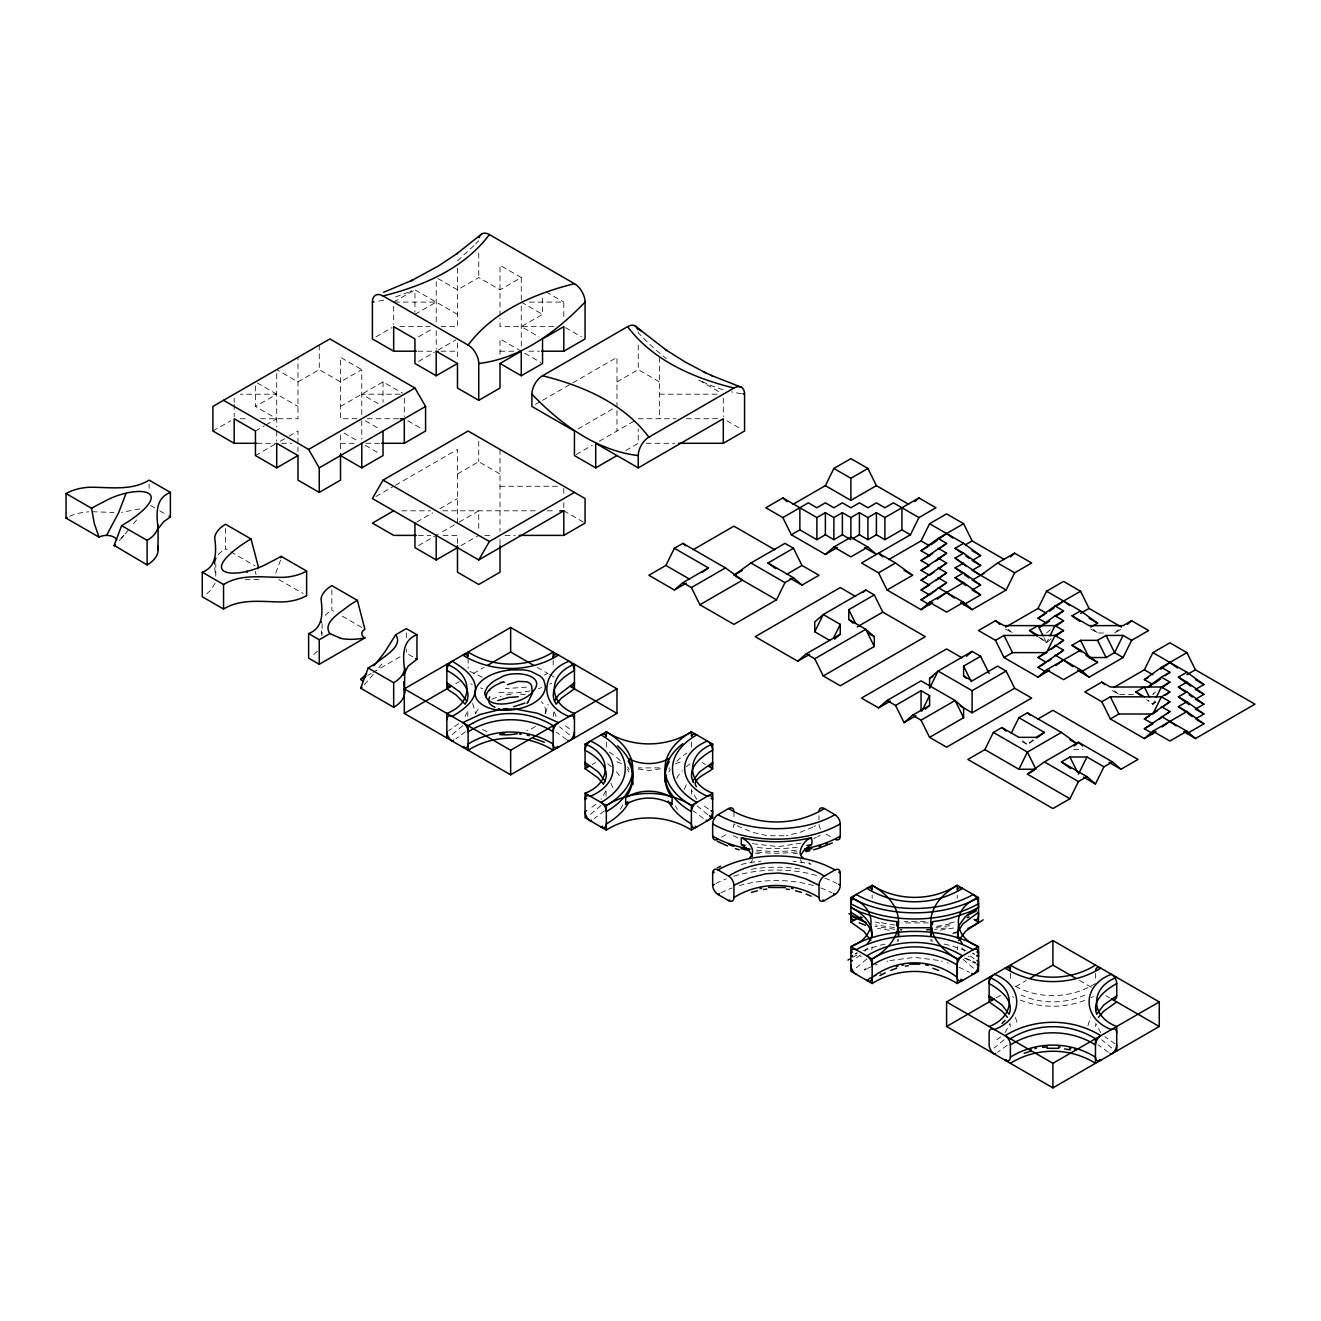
<?xml version="1.0" encoding="UTF-8"?>
<svg xmlns="http://www.w3.org/2000/svg" width="1321" height="1321" viewBox="0 0 1321 1321"><rect width="100%" height="100%" fill="white"/><g stroke="black" fill="none" stroke-linecap="round" stroke-linejoin="round"><path stroke-width="0.75" stroke-dasharray="5 3.75" d="M957.23 898.396L957.23 895.11M545.656 713.406L548.132 704.308M545.523 711.953L545.259 708.419A32.447 18.742 0 0 0 544.037 705.216L542.535 702.987A26.536 15.324 0 0 0 541.214 701.583M1087.959 1025.558L1090.667 1016.955M467.783 716.477L467.783 710.335L465.124 716.477M606.009 796.282L606.174 789.264M691.577 789.264L691.742 796.282M871.827 949.749L872.157 946.678M1095.456 1026.483L1095.786 1023.412L1100.773 1032.626M280.597 560.087L275.148 574.685M684.328 789.364L686.937 783.138M605.794 791.015L601.022 799.354M752.475 859.591L751.055 862.943M215.092 583.056L211.178 589.876L205.911 594.467M1038.818 637.234L1046.546 642.815L1049.089 637.647M1154.571 700.757L1152.87 704.192L1146.694 699.734M1005.083 1032.626L1010.053 1023.412L1010.383 1026.483M136.542 520.012L131.869 525.808M867.517 947.983L864.644 951.203M381.885 663.902L376.155 670.853M128.286 530.101L118.973 540.95M122.87 536.442L123.86 535.269L120.838 538.819M373.282 674.288L364.348 684.658M478.747 240.703L475.577 243.956M462.796 725.675L451.832 734.889M601.022 805.496L590.058 814.694M866.84 958.963L855.876 968.161M1004.076 1039.792L994.102 1047.982M473.975 245.574L457.347 260.964M317.502 651.27L312.235 655.86M604.407 810.863L594.384 818.426M465.438 731.718L455.927 738.753M1046.546 632.99L1053.63 626.848M1040.865 637.894L1046.546 642.815L1053.63 636.672M1114.594 632.99L1118.854 629.308M1033.072 739.81L1027.408 744.714L1018.904 739.81M1155.71 691.923L1152.87 694.367L1155.974 692.138M1155.71 701.748L1152.87 704.192L1148.626 700.51M1007.229 1045.241L997.603 1052.226M458.585 723.644L448.513 730.794M1000.872 1036.721L994.102 1041.84M595.92 804.258L589.265 809.063M860.417 955L855.1 958.831M1033.583 740.255L1027.408 744.714L1021.727 739.81M1155.974 701.963L1152.87 704.192L1151.169 700.757M857.098 952.623L855.1 953.944M393.675 302.096L413.176 290.851M212.912 431.009L230.647 420.788M255.448 385.996L255.448 406.455L276.716 394.186L240.257 394.186M361.772 414.645L361.772 369.632L340.521 381.901L319.253 369.632L297.985 381.901L276.716 369.632M375.957 336.888L391.908 327.674M414.943 314.381L436.211 302.096L395.706 302.096M521.267 300.049L521.267 277.542L500.015 289.827L478.747 277.542L457.479 289.827L436.211 277.542M255.448 431.009L264.316 425.907M266.082 424.883L276.716 418.74L255.448 406.455M418.493 336.888L432.661 328.698M255.448 455.563L274.95 444.318M280.267 441.247L287.351 437.152M289.117 436.128L297.985 431.009L297.985 451.485M340.521 406.455L383.04 381.901L402.542 393.163M418.493 361.442L434.444 352.228M437.978 350.181L455.712 339.959M542.535 298.001L542.535 314.381L521.267 326.65L539.001 336.888M375.957 496.498L393.675 486.26M395.458 485.236L457.479 449.437L457.479 523.099L439.761 533.337M535.451 404.408L540.768 401.336M542.535 400.329L570.887 383.949M572.67 382.925L616.973 357.347L616.973 406.455M457.479 473.991L478.747 461.706L500.015 473.991M616.973 381.901L638.241 369.632L659.509 381.901M416.709 522.076L432.661 512.862M439.761 508.767L457.479 498.545M577.987 428.962L613.423 408.503M418.493 545.606L437.978 534.361M459.246 522.076L478.747 510.814L478.747 531.29M576.204 454.556L592.155 445.342M599.255 441.247L634.691 420.788M461.012 545.606L478.747 535.385M625.824 450.461L638.241 443.295L638.241 428.962M367.684 675.46L371.201 673.446M372.951 672.422L401.039 656.207M455.712 683.733L459.246 681.686M473.43 673.495L484.064 667.369M592.155 764.562L595.705 762.514M721.53 837.2L726.847 834.129M1116.295 631.999L1121.397 629.06M996.216 997.834L1001.533 994.779M1015.7 986.589L1026.334 980.446M1095.456 983.518C1071.645 998.313 1040.436 999.914 1015.7 986.391M815.701 825.741L814 826.616M820.126 835.417L817.649 836.672M812.844 827.194L799.766 832.494L786.292 835.533M551.815 683.205L549.718 684.212M1093.408 996.628L1091.295 997.636M816.378 837.299L813.802 838.488M544.318 674.965L547.852 673.314M410.104 291.578L411.723 290.851M860.318 956.586L861.375 956.123M408.503 292.271L392.106 298.15M675.46 763.852L680.761 761.755M1084.822 995.027C1064.776 1004.125 1041.064 1004.125 1021.017 995.027M863.488 950.443L879.703 945.324A90.208 52.08 0 0 1 886.275 943.904M1084.64 1000.393C1064.181 1008.303 1040.832 1008.187 1020.439 1000.096M541.593 687.597L538.473 688.67M139.828 508.915L121.499 512.366M801.12 843.128L778.234 846.645L754.968 843.97M886.969 961.308L887.927 961.044M954.257 921.959L949.683 923.098M889.859 960.549L914.693 957.345L939.528 960.549M660.483 768.855L648.875 770.49L637.25 768.855M741.312 864.446L741.94 864.297A90.224 52.097 0 0 1 761.045 861.11M530.15 690.982L514.645 693.096L498.744 692.369M383.717 300.23L377.195 301.452M953.63 927.986L939.875 930.215M526.584 687.118L505.332 688.654M949.749 925.691L934.905 927.524M946.232 927.969L934.674 929.323M506.141 694.896L511.442 694.235M793.475 853.647L797.636 853.102M659.509 767.881L638.241 767.881M925.327 921.364L904.059 921.364M784.047 835.797L768.128 835.714M928.283 922.851L901.946 922.933M258.933 579.638L245.012 579.655M529.374 302.096L563.803 302.096L563.803 318.477M399.751 326.65L430.134 326.65M441.016 326.65L457.479 326.65L457.479 265.273M553.681 326.65L500.015 326.65L500.015 318.477M417.981 351.204L438.952 351.204M441.016 351.204L457.479 351.204M500.015 351.204L514.414 351.204M528.813 351.204L539.496 351.204M400.263 394.186L361.772 394.186L379.507 404.408M659.509 394.186L719.185 394.186M240.257 418.74L248.596 418.74M260.518 418.74L297.985 418.74L297.985 357.347M356.984 418.74L340.521 418.74L340.521 357.347L361.772 369.632M367.271 418.74L400.263 418.74M638.241 418.74L675.972 418.74M686.26 418.74L719.251 418.74M256.819 443.295L276.716 443.295M281.522 443.295L291.809 443.295M340.521 443.295L356.984 443.295M365.834 443.295L380.002 443.295M646.332 443.295L674.701 443.295M500.015 486.26L557.627 486.26M401.865 510.814L430.481 510.814M442.75 510.814L535.451 510.814M547.34 510.814L555.712 510.814M418.377 535.385L430.729 535.385M443.063 535.385L457.479 535.385L457.479 545.606M484.824 535.385L492.915 535.385M505.068 535.385L515.207 535.385M1090.783 629.06L1097.586 632.99L1105.149 632.99M1112.051 690.454L1118.854 694.367L1133.963 694.367M1073.709 749.618L1083.17 749.618M92.222 511.722L113.87 512.465M520.276 694.119L523.066 694.367A28.649 16.546 0 0 1 525.741 694.747M894.482 927.524L875.592 924.931M894.713 929.323L874.849 926.285M500.015 681.95L505.332 682.511M889.512 930.215L877.54 928.415M755.298 853.102L759.459 853.647M766.642 835.533L753.168 832.494L740.09 827.194M879.703 923.098L875.129 921.959M490.388 690.817L488.902 690.454M754.159 843.772L752.574 843.343M941.46 961.044L942.418 961.308M947.174 962.745L948.115 963.059M482.809 688.67L480.448 687.878M482.281 677.211L469.88 671.398M616.973 761.755L622.29 763.852M965.899 950.443L949.683 945.324A90.208 52.08 0 0 0 943.095 943.904M958.98 967.203L969.482 972.256M968.012 956.123L969.069 956.586M964.396 957.989L974.601 962.943M472.274 684.542L470.854 683.882M737.828 837.894L732.808 835.417M1013.851 997.305L1012.447 996.628M739.512 826.913L737.234 825.741M735.021 824.519L733.931 823.908A7.513 4.343 -60 0 1 732.379 829.142M521.267 277.542L500.015 265.273L500.015 316.429M546.085 291.875L563.803 302.096M699.189 380.266L721.58 393.196M521.267 302.096L542.535 314.381M565.586 327.674L581.521 336.888M726.847 420.788L741.015 428.962M1005.71 629.06L1010.813 631.999M457.479 314.381L414.943 289.827L414.943 312.334M521.267 351.204L500.015 338.936L500.015 357.347M524.817 353.252L540.768 362.466M407.859 420.788L422.026 428.962M563.803 510.814L583.304 522.076M365.323 420.788L379.507 428.962M257.215 382.925L297.985 406.455M344.054 433.057L358.239 441.247M365.323 445.342L379.507 453.532M537.218 667.369L547.852 673.495M549.635 674.519L554.952 677.59M702.029 762.514L705.579 764.562M826.087 834.129L831.404 837.2M1079.505 980.446L1091.906 987.613M1106.09 995.786L1109.64 997.834M150.445 505.448L155.762 508.519M159.758 510.814L166.396 514.662M225.544 528.35L225.544 548.809L229.028 550.807M230.762 551.815L255.085 565.867M278.814 579.556L303.153 593.608M331.868 589.727L331.868 610.203L335.352 612.201M342.304 616.213L364.893 629.258M412.945 656.999L406.307 653.168L406.307 649.073M1115.056 1043.887L1104.983 1036.721M566.593 739.529L556.339 732.164M1108.253 1052.226L1098.131 1044.812M808.964 862.778L810.995 864.297A90.224 52.097 0 0 0 792.98 861.209M703.366 818.426L693.327 810.863M974.287 953.944L972.784 952.953M708.469 809.063L701.814 804.258M974.287 958.831L969.432 955.364M1111.737 1047.982L1101.764 1039.792M973.511 968.161L962.547 958.963M707.676 814.694L696.712 805.496M569.45 728.746L562.696 723.644M569.45 734.889L559.493 726.699M1093.326 629.308L1097.586 632.99M1114.594 690.685L1118.854 694.367M1008.27 629.308L1012.513 632.99M964.743 951.203L961.886 947.983M696.712 799.354L691.956 791.015M610.847 783.204L612.927 787.63M472.637 703.433L475.626 713.406M556.158 716.477L553.499 710.335L553.499 716.477M1015.42 1017.401L1017.88 1025.558M801.88 862.943L800.46 859.591M1043.986 637.647L1046.546 642.815M214.712 567.931L215.785 576.418L215.802 564.282M321.928 635.632L320.854 627.293M957.23 946.678L957.56 949.749M1095.456 973.28L1095.456 981.47M1010.383 973.28L1010.383 981.47M872.157 895.11L872.157 898.396M819.003 815.718L819.003 819.813M733.931 811.622L733.931 819.813M723.297 398.281L723.297 416.693M691.395 742.055L691.395 748.198M659.509 357.347L659.509 418.74M638.241 345.078L638.241 369.632M616.973 410.55L616.973 431.009M606.339 742.055L606.339 748.198M563.803 488.308L563.803 494.45M563.803 502.64L563.803 508.783M553.169 660.203L553.169 666.345M521.267 306.191L521.267 349.157M500.015 449.437L500.015 531.29M500.015 539.463L500.015 545.606M478.747 252.988L478.747 277.542M478.747 441.247L478.747 461.706M468.113 658.155L468.113 668.393M457.479 343.031L457.479 359.395M436.211 281.637L436.211 324.603M436.211 330.745L436.211 349.157M406.307 632.709L406.307 638.836M404.309 398.281L404.309 416.693M393.675 306.191L393.675 324.603M383.04 381.901L383.04 402.36M361.772 420.788L361.772 439.199M340.521 435.104L340.521 451.485M322.126 623.628L322.126 633.849M319.253 345.078L319.253 369.632M276.716 373.711L276.716 426.931M276.716 431.009L276.716 441.247M234.18 398.281L234.18 402.36M234.18 404.408L234.18 416.693M149.124 484.213L149.124 488.308M256.191 574.47A10.634 6.143 0 0 1 255.547 571.382M218.213 554.77A37.582 21.697 0 0 1 225.561 548.809M325.263 615.338A37.582 21.697 0 0 1 331.885 610.203M69.617 516.296A37.582 21.697 0 0 1 88.87 511.838M475.775 713.489A42.305 24.422 0 0 1 480.233 706.785M491.858 699.189A42.305 24.422 0 0 1 501.187 696.167M545.342 711.953A41.512 23.96 0 0 1 545.094 713.703M535.517 726.401A41.512 23.96 0 0 1 526.996 730.81M486.97 731.685A29.689 17.14 0 0 1 480.96 728.317M668.855 769.119A90.224 52.097 0 0 1 669.532 767.914M627.492 766.692A90.224 52.097 0 0 1 629.192 769.747M622.736 804.852A82.662 47.721 0 0 1 620.358 809.36M607.71 763.819A82.662 47.721 0 0 1 611.26 766.659M616.362 771.695A82.662 47.721 0 0 1 621.019 778.185M609.361 752.095A90.175 52.064 0 0 1 620.986 761.358M627.442 769.466A90.175 52.064 0 0 1 628.829 771.893M668.905 771.893A90.175 52.064 0 0 1 670.308 769.466M676.765 761.358A90.175 52.064 0 0 1 686.92 753.036M677.376 809.36A82.662 47.721 0 0 1 675.526 805.992M676.715 778.185A82.662 47.721 0 0 1 682.313 770.655M686.474 766.659A82.662 47.721 0 0 1 690.041 763.819M797.306 847.207A90.224 52.097 0 0 1 754.539 847.058M751.335 869.268A90.224 52.097 0 0 1 802.656 869.449M720.919 892.897A82.662 47.721 0 0 1 732.164 887.96M739.199 885.648A82.662 47.721 0 0 1 813.736 885.648M820.77 887.96A82.662 47.721 0 0 1 831.999 892.897M715.883 883.551A90.175 52.064 0 0 1 726.286 878.845M733.849 876.219A90.175 52.064 0 0 1 817.121 875.641M824.799 878.151A90.175 52.064 0 0 1 837.052 883.551M796.299 850.163A90.175 52.064 0 0 1 754.456 849.865M796.629 851.781A82.662 47.721 0 0 1 754.324 851.484M820.556 829.142A7.513 4.343 60 0 1 819.02 824.469M894.978 925.03A90.158 48.365 0.5 0 1 880.215 922.438M855.463 954.043A90.208 52.08 0 0 1 857.263 953.168M972.718 953.448A90.208 52.08 0 0 1 974.485 954.34M852.557 957.395A89.646 48.2 -3.7 0 1 857.494 954.835M898.544 939.462A90.076 52.08 -3.6 0 1 898.313 941.394M897.62 939.594A90.224 52.097 0 0 1 897.058 941.477M950.212 923.775A90.158 49.868 -0.1 0 1 935.037 926.533M966.146 958.402A89.646 43.494 6.9 0 1 971.43 960.813M931.074 941.394A90.076 51.8 3.5 0 1 930.859 939.462M932.329 941.477A90.224 52.097 0 0 1 931.784 939.594M867.369 968.442A88.111 30.598 -14.8 0 1 877.243 964.28M871.893 977.292A80.482 27.014 -15.4 0 1 881.057 973.428M957.758 931.635A88.111 65.125 20.8 0 1 953.432 932.609M957.395 932.477A80.482 59.907 22 0 1 949.502 934.376M638.192 331.72A15.043 8.686 -60 0 1 638.241 332.793A203.797 117.668 60 0 0 666.378 358.618M741.362 393.625A203.797 117.668 60 0 1 731.603 391.908M723.165 389.712A203.797 117.668 60 0 1 698.809 379.969"/><path stroke-width="1.5" d="M833.881 517.568L825.377 512.664L816.873 517.568L782.841 497.934L765.833 507.759L782.841 517.568L791.345 534.757L799.865 529.853L816.873 539.678L825.377 534.757L833.881 539.678L833.881 517.568L842.385 512.664L850.889 517.568L859.41 512.664L867.914 517.568L876.417 512.664L884.921 517.568L918.954 497.934L935.962 507.759L918.954 517.568L910.433 534.757L861.523 563.01L878.548 572.819L887.052 590.008L921.067 609.658L932.676 602.508M853.019 623.165L848.776 619.483L848.776 609.658L874.287 594.929L882.791 612.118L925.327 636.672L840.272 685.781L823.247 675.956L814.743 658.766L806.239 653.862L797.735 661.227L755.199 636.672L840.272 587.564L855.579 596.398M852.59 538.687L859.41 534.757L867.914 539.678L876.417 534.757L884.921 539.678L901.929 529.853L901.929 507.759M960.747 979.422L962.547 980.446A7.513 4.343 -60 0 1 957.23 977.375L957.23 965.106A7.513 4.343 -60 0 1 962.547 955.892C933.782 937.976 895.621 938.026 866.84 955.892A7.513 4.343 60 0 1 872.157 965.106C897.702 948.973 931.685 948.907 957.23 965.106M971.728 973.478L973.181 974.304A7.513 4.343 -60 0 0 978.498 965.106L978.498 961.424L976.896 960.466M976.797 955.562A90.208 52.08 0 0 1 978.465 956.503L978.498 952.821A7.513 4.343 -60 0 0 973.181 949.749A82.662 47.721 0 0 0 856.223 949.766A7.513 4.343 60 0 0 850.889 952.821M962.2 943.838L957.56 935.02L958.369 926.269L965.139 916.972L978.498 907.395L978.498 903.713A7.513 4.343 60 0 0 973.181 894.499A82.662 47.721 0 0 1 856.223 894.499A7.513 4.343 -60 0 0 850.889 903.713M872.141 937.15C872.223 924.948 860.037 917.913 850.889 912.299M116.809 539.827A10.634 6.143 0 0 0 99.075 537.168L66.05 518.113L66.05 493.559A37.582 21.697 0 0 1 88.87 487.284C109.032 486.937 130.862 491.329 149.124 480.134L170.392 492.403C155.168 498.166 156.423 514.265 157.975 527.195A37.582 21.697 0 0 1 147.11 540.355L147.126 564.926L114.184 545.408M158.173 525.246L157.975 551.749A37.582 21.697 0 0 1 147.11 564.909M214.497 563.918L214.696 561.986M395.673 634.757L406.307 628.614L416.941 634.757C401.716 640.52 402.971 656.62 404.54 669.532A37.582 21.697 0 0 1 393.675 682.709L393.675 707.263L360.666 688.208L368.179 667.98A167.272 96.582 0 0 0 376.568 662.779C383.866 656.52 403.797 646.035 395.673 634.757L384.923 651.847A135.617 78.302 -60 0 1 373.826 665.718M404.738 667.6L404.54 694.086A37.582 21.697 0 0 1 393.675 707.263M306.621 595.622L306.621 571.052L281.125 556.339L280.944 557.858M475.23 691.494C477.442 677.26 462.73 667.567 452.162 661.227A7.513 4.343 -60 0 0 446.845 670.441C458.404 676.385 474.652 690.008 465.124 704.192L456.141 694.995L446.845 688.852L446.845 664.298C473.694 674.271 473.694 703.433 446.845 713.406L446.845 737.96M475.477 691.147C473.331 703.185 461.855 710.582 452.162 716.477A7.513 4.343 60 0 0 446.845 719.549M114.217 545.226L121.631 525.642A167.272 96.582 0 0 0 130.019 520.424C178.599 486.722 132.348 484.939 102.873 502.31A165.637 95.64 0 0 0 91.562 508.288L66.05 493.559M403.632 675.246L408.057 666.197L416.941 659.311L416.941 634.757M126.023 493.46L118.609 512.796L106.588 535.385M692.534 781.405L699.304 772.091L712.663 762.514A7.513 4.343 60 0 1 708.816 766.197M665.883 565.454L674.387 548.265L682.891 543.36L725.427 567.914L742.435 580.183L699.915 604.754L691.395 587.564L682.891 582.644L674.387 590.008L648.875 575.279L665.883 565.454L689.694 579.209M793.046 504.308L825.377 485.649L833.881 468.46L850.889 458.635L867.914 468.46L876.417 485.649L908.732 504.308M699.915 604.754L733.931 624.387L776.467 599.833L784.971 582.644L793.475 577.739L801.979 585.104L819.003 575.279L801.979 565.454L793.475 548.265L784.971 543.36L750.939 562.994L733.931 575.279L742.435 570.375M830.05 640.602L814.743 631.752L823.247 614.562L865.783 590.008L874.287 594.929M833.452 638.142L840.272 624.387L823.247 614.562L814.743 621.943L814.743 631.752M888.752 559.559L921.067 540.9L929.588 523.71L946.596 513.886L963.603 523.71L972.107 540.9L1004.439 559.559M921.926 711.078L929.588 695.606L921.067 690.685L895.555 705.431L887.052 700.51L878.548 707.874L861.523 698.066L946.596 648.941L961.903 657.792M1006.14 590.008L1014.644 572.819L1031.651 563.01L1014.644 553.185L997.636 563.01L980.611 575.279L955.1 558.089L963.603 553.185L980.611 565.454L972.107 570.375L1006.14 590.008L972.107 609.658L960.516 602.508M1005.71 627.095L1038.042 608.436L1046.546 591.247L1063.554 581.422L1080.561 591.247L1089.082 608.436L1121.397 627.095M1037.612 719.169L1052.92 710.335L1137.992 759.443L1120.968 769.268L1112.464 761.903L1103.96 766.807L1095.456 783.997L1086.952 776.632L1078.448 781.553L1069.944 798.743L1052.92 808.551L967.864 759.443L984.872 749.618L993.375 732.428L1001.879 727.524L1018.904 737.349L1035.912 737.349L1044.416 732.428L1018.904 717.699L1011.242 733.172M1049.947 635.929L1055.05 625.626L1063.554 620.705L1055.05 615.801L1039.577 626.963M1046.546 662.448L1038.042 657.544L1046.546 652.624L1055.05 635.434L1063.554 630.53L1055.05 625.626L1004.01 625.626L995.506 620.705L978.498 630.53L995.506 640.355L1004.01 657.544L1038.042 677.178L1049.634 670.044M984.872 749.618L1018.904 769.268L1027.408 752.078L1061.424 732.428L1076.896 743.591M1090.783 627.095L1097.586 623.165L1080.561 610.88L1072.058 615.801L1089.082 625.626L1123.098 625.626L1131.602 620.705L1148.626 630.53L1131.602 640.355L1123.098 635.434L1114.594 652.624L1106.09 657.544L1089.082 657.544L1085.978 655.315M1077.474 670.044L1089.082 677.178L1123.098 657.544L1131.602 640.355M1078.448 774.172L1086.952 756.999L1103.96 766.807M1113.752 687.498L1144.366 669.813L1152.87 652.624L1169.894 642.815L1186.902 652.624L1195.406 669.813L1254.95 704.192L1195.406 738.571L1183.798 731.438M1156.271 697.323L1161.374 687.003L1169.894 682.098L1161.374 677.178L1147.454 687.234M800.988 854.555L804.704 849.535L811.622 844.499C815.404 827.194 792.138 851.781 803.118 857.742M574.437 737.96L574.437 713.406C547.604 703.433 547.604 674.271 574.437 664.298L574.437 688.852L561.475 698.066L556.158 704.192L554.506 701.121L558.486 694.995L574.437 682.709A7.513 4.343 60 0 1 570.094 686.243M958.551 940.552L965.535 931.338L978.498 922.124L978.498 897.57L957.23 885.301C931.668 901.401 897.735 901.401 872.157 885.301L850.889 897.57L850.889 922.124L863.851 931.338L870.836 940.552M158.437 528.4L163.821 521.564L170.392 516.957L170.392 492.403M563.803 535.385L585.071 523.099L585.071 498.545L468.113 431.009L383.04 480.134L372.406 498.545L478.747 559.939L563.803 510.814L563.803 535.385L519.252 535.385M478.747 559.939L489.381 541.511L574.437 492.403M603.449 783.848C612.845 769.615 596.597 756.223 585.071 750.245A7.513 4.343 -60 0 1 590.388 741.031C620.523 754.159 620.705 783.419 590.388 796.282A7.513 4.343 60 0 0 585.071 799.354L586.673 798.412M489.678 696.844L488.456 700.279L489.397 703.201A12.616 5.68 12.9 0 0 494.417 706.966L494.979 707.296M749.816 857.742C757.049 850.295 748.462 840.916 741.312 837.63L741.312 844.499L748.214 849.535L752.475 856.239M541.527 351.204L563.803 351.204L585.071 338.936L585.071 302.096A15.043 8.686 60 0 0 574.437 283.685L489.381 234.577C464.034 268.51 423.034 286.03 383.04 295.954A15.043 8.686 60 0 0 372.406 302.096L372.406 338.936L393.675 351.204L416.313 351.204M393.675 351.204L393.675 326.65L414.943 338.936L414.943 363.49L436.211 375.758L436.211 351.204L457.479 363.49L457.479 388.044L478.747 400.329L478.747 363.49A15.043 8.686 60 0 0 468.113 345.078C493.46 311.129 534.444 293.609 574.437 283.685M1098.445 1017.286L1103.762 1011.143L1116.724 1001.929M527.74 702.475L532.33 693.492L531.554 685.533A11.493 8.388 -13.2 0 0 526.831 681.768L518.113 681.372L507.479 684.641M867.187 943.838C880.364 929.967 863.851 913.323 850.889 907.395M585.071 302.096C556.488 331.769 520.804 358.503 478.747 363.49M1002.078 1023.412L1005.083 1020.357M1095.753 1010.416L1097.157 1009.062M791.345 534.757L825.377 554.407L833.881 547.043L850.889 537.218L867.914 547.043L876.417 554.407L864.512 547.538M914.693 501.617L918.954 497.934M862.943 592.469L865.783 590.008M834.591 639.116L840.272 634.212L840.272 624.387M921.067 609.658L929.588 602.293L963.603 582.644L980.611 594.929L963.603 604.754M1010.383 556.868L1014.644 553.185M895.555 705.431L904.059 722.62L912.563 715.239L921.067 720.16L929.588 737.349L946.596 747.174L1031.651 698.066L1014.644 688.241L1006.14 671.051L972.107 690.685L938.092 671.051L929.588 688.241L929.588 678.416L938.092 671.051L972.107 651.402L980.611 656.306L989.132 673.495M966.444 656.306L972.107 651.402M925.327 709.113L929.588 705.431L929.588 695.606M1038.042 677.178L1046.546 669.813L1080.561 650.18L1097.586 662.448L1080.561 672.273M1127.358 624.387L1131.602 620.705M1074.188 745.936L1078.448 742.253L1112.464 761.903M1165.254 695.275L1169.894 691.923L1161.374 687.003L1110.334 687.003L1101.83 682.098L1084.822 691.923L1101.83 701.748L1110.334 718.938L1144.366 738.571L1152.87 731.207L1186.902 711.557L1203.91 723.842L1186.902 733.667M481.851 233.834L456.323 254.127L457.611 253.219L438.473 265.95L411.31 280.729L412.829 280.019L383.618 292.271M702.227 572.373L708.419 567.914L674.387 548.265M932.676 553.4L929.588 555.629L921.067 550.725L938.092 538.44L963.603 523.71M931.123 544.698L937.316 540.239M940.403 537.994L946.596 533.535L952.788 537.994M934.228 571.927L929.588 575.279L921.067 570.375L929.588 565.454L921.067 560.55L946.596 543.36L938.092 538.44M938.868 548.942L946.596 543.36M921.067 570.375L946.596 553.185L938.092 548.265M935.763 560.996L946.596 553.185M935.763 590.454L929.588 594.929L921.067 590.008L929.588 585.104L921.067 580.183L946.596 563.01L938.092 558.089M938.868 568.575L946.596 563.01M921.067 590.008L946.596 572.819L938.092 567.914M935.763 580.646L946.596 572.819M929.588 604.754L921.067 599.833L946.596 582.644L938.092 577.739M938.868 588.225L946.596 582.644M937.316 599.173L946.596 592.469L954.323 598.05M1049.634 620.936L1046.546 623.165L1038.042 618.245L1055.05 605.976L1080.561 591.247M1049.634 611.111L1054.274 607.759M1057.378 605.53L1063.554 601.055L1069.746 605.53M1055.826 616.461L1063.554 610.88L1055.05 605.976M1057.378 625.18L1063.554 620.705M1055.826 636.111L1063.554 630.53M1038.042 657.544L1063.554 640.355L1055.05 635.434L1004.01 635.434L995.506 640.355M1051.186 649.288L1055.826 645.936M1058.914 643.707L1063.554 640.355M1046.546 672.273L1038.042 667.369L1063.554 650.18L1055.05 645.259M1048.098 661.342L1051.186 659.096M1057.378 654.638L1063.554 650.18M1055.826 665.569L1063.554 660.005L1072.834 666.692M1036.688 738.01L1044.416 732.428M1152.87 684.559L1144.366 679.638L1161.374 667.369L1186.902 652.624M1160.614 669.153L1169.894 662.448L1177.622 668.03M1069.944 798.743L1027.408 774.172L1044.416 761.903L1078.448 742.253L1082.692 745.936M1154.422 683.436L1160.614 678.977M1165.254 675.625L1169.894 672.273L1161.374 667.369M1162.15 687.68L1169.894 682.098M1155.974 731.438L1152.87 733.667L1144.366 728.746L1152.87 723.842L1144.366 718.938L1169.894 701.748L1161.374 696.828L1110.334 696.828L1101.83 701.748M1157.51 710.665L1152.87 714.017L1161.374 696.828L1169.894 691.923M1162.15 707.329L1169.894 701.748M1144.366 728.746L1169.894 711.557L1161.374 706.652M1159.062 719.384L1163.702 716.032M1166.79 713.802L1169.894 711.557M1162.15 726.963L1169.894 721.382L1176.07 725.856M306.604 595.606A37.582 21.697 0 0 1 283.8 601.897C263.639 602.227 241.809 597.835 223.546 609.047L202.278 596.762L202.278 572.208C217.503 566.445 216.248 550.345 214.696 537.416A37.582 21.697 0 0 1 225.561 524.255L251.04 538.968L258.487 567.336M308.619 633.601C323.843 627.822 322.588 611.739 321.02 598.809A37.582 21.697 0 0 1 331.885 585.649L357.38 600.361L364.893 629.258A10.634 6.143 0 0 0 364.893 637.944L319.253 664.298L308.619 658.155L308.619 633.601L319.253 639.744L329.887 633.601L340.636 638.291M712.663 744.103C685.83 754.076 685.83 783.237 712.663 793.211L712.663 817.765L691.395 830.05C665.834 813.934 631.9 813.934 606.339 830.05L585.071 817.765L585.071 793.211C611.92 783.237 611.92 754.076 585.071 744.103L606.339 731.817C631.9 747.917 665.834 747.917 691.395 731.817L712.663 744.103L712.663 768.657C708.568 773 690.586 779.109 696.382 786.672M989.132 1026.483C1015.965 1016.51 1015.965 987.348 989.132 977.375L989.132 1001.929L1002.078 1011.143L1007.395 1017.286M1116.724 977.375C1089.875 987.348 1089.875 1016.51 1116.724 1026.483L1116.724 1051.037M1116.724 983.518C1106.255 989.512 1091.212 1000.212 1096.777 1014.214L1103.762 1005L1116.724 995.786L1116.724 983.518A7.513 4.343 60 0 0 1111.407 974.304C1081.684 985.383 1081.684 1018.491 1111.407 1029.554A7.513 4.343 -60 0 1 1116.724 1032.626M852.491 960.466L850.889 961.424M586.673 810.681L585.071 811.622A7.513 4.343 60 0 0 590.388 820.836L591.544 820.159M852.491 955.562L850.889 956.503A90.208 52.08 0 0 1 852.573 955.562M453.433 740.288L452.162 741.031A7.513 4.343 60 0 1 446.845 731.817M995.72 1053.365L994.449 1054.108A7.513 4.343 60 0 1 989.132 1044.911L989.132 1032.626A7.513 4.343 60 0 1 994.449 1029.554C1024.155 1018.491 1024.155 985.383 994.449 974.304A7.513 4.343 -60 0 0 989.132 983.518C999.584 989.512 1014.644 1000.212 1009.062 1014.214L1002.078 1005L989.132 995.786A7.513 4.343 -60 0 0 993.475 999.32M256.456 443.295L234.18 443.295L234.18 418.74L255.448 431.009L255.448 455.563L276.716 467.849L297.985 455.563L297.985 480.134L319.253 492.403L340.521 480.134L340.521 453.532M223.546 400.313L308.619 449.437L414.943 388.044L425.577 406.455L425.577 431.009L404.309 443.295L381.67 443.295M436.211 375.758L457.479 363.49M319.253 492.403L319.253 467.849L425.577 406.455M478.747 400.329L500.015 388.044L500.015 363.49L521.267 351.204L521.267 375.758L542.535 363.49L542.535 338.936L563.803 326.65L563.803 351.204M340.521 455.563L361.772 467.849L383.04 455.563L383.04 431.009M616.973 455.563L595.705 467.849L574.437 455.563L574.437 431.009L531.901 406.455L531.901 394.186A15.043 8.686 -60 0 1 542.535 375.758L627.607 326.65A15.043 8.686 -60 0 1 637.828 329.656M393.675 510.814L372.406 523.099L393.675 535.385L416.313 535.385M414.943 523.099L414.943 547.654L436.211 559.939L457.479 547.654M595.705 467.849L595.705 443.295L638.241 467.849L638.241 455.563A15.043 8.686 -60 0 1 648.875 437.152L733.931 388.044A15.043 8.686 -60 0 1 744.565 394.186L744.565 431.009L723.297 443.295L678.746 443.295M638.241 467.849L723.297 418.74L723.297 443.295M362.581 681.042A10.634 6.143 0 0 0 360.666 679.522L365.934 676.484M404.309 688.852L510.649 627.458L616.973 688.852L616.973 713.406L510.649 774.8L404.309 713.406L404.309 688.852L510.649 750.245L616.973 688.852M404.309 713.406L450.395 686.804M487.598 665.322L510.649 652.013L533.684 665.322M693.096 549.734L733.931 526.171L774.767 549.734M782.841 517.568L808.369 502.839L816.873 507.759L825.377 502.839L833.881 507.759L842.385 502.839L850.889 507.759L859.41 502.839L867.914 507.759L876.417 502.839L884.921 507.759L893.425 502.839L918.954 517.568M833.881 468.46L850.889 478.285L867.914 468.46M682.891 582.644L708.419 567.914M674.387 590.008L686.293 583.139M691.395 587.564L725.427 567.914M825.377 485.649L850.889 500.378L876.417 485.649M775.691 568.575L767.963 562.994L793.475 548.265M833.881 539.678L842.385 534.757L850.889 539.678M786.672 574.305L801.979 565.454M825.377 554.407L837.283 547.538M867.914 547.043L850.889 556.868L833.881 547.043M878.548 572.819L895.555 563.01L912.563 575.279L887.052 590.008M921.067 550.725L927.887 546.795M921.067 560.55L929.588 555.629M961.292 552.739L955.1 548.265L963.603 543.36L980.611 555.629L972.107 560.55L980.611 565.454M965.304 544.83L972.107 540.9M603.35 783.997L598.033 777.871L585.071 768.657L588.621 766.609M921.067 580.183L926.186 577.244M806.239 653.862L840.272 634.212M961.292 572.373L955.1 567.914L963.603 563.01M797.735 661.227L809.641 654.341M857.279 626.848L882.791 612.118M814.743 658.766L865.783 629.308L874.287 636.672L874.287 646.497L823.247 675.956M965.932 585.55L955.1 577.739L963.603 572.819L980.611 585.104L972.107 590.008L980.611 594.929M921.067 599.833L927.887 595.903M972.107 580.183L984.029 573.314M972.107 609.658L963.603 602.293L946.596 612.118L929.588 602.293M712.663 793.211L691.395 805.48C665.834 789.38 631.9 789.38 606.339 805.48L585.071 793.211M887.052 700.51L921.067 680.876L955.1 700.51L963.603 707.874L963.603 717.699L929.588 737.349M878.548 707.874L890.453 701.005M929.588 678.416L932.989 676.451M1038.042 618.245L1044.845 614.331M966.444 678.416L963.603 675.956L963.603 666.131L980.611 656.306M1037.266 636.111L1029.538 630.53L1038.042 625.626L1043.144 635.929M1055.05 615.801L1063.554 610.88M1039.743 627.095L1044.845 624.139M717.501 839.495A7.513 4.343 -60 0 1 712.663 836.176L712.663 823.908A7.513 4.343 -60 0 1 717.98 814.694L728.614 808.551A7.513 4.343 -60 0 1 733.849 810.566M1004.01 657.544L1012.513 652.624L1046.546 652.624M1080.561 613.34L1089.082 608.436M912.563 715.239L929.588 705.431M904.059 722.62L915.965 715.734M921.067 720.16L955.1 700.51L963.603 717.699M1081.338 651.963L1072.058 645.259L1080.561 640.355L1097.586 640.355L1106.09 635.434L1123.098 635.434M1038.042 667.369L1044.845 663.439M960.202 705.909L972.107 712.795L1014.644 688.241M1089.082 677.178L1080.561 669.813L1063.554 679.638L1046.546 669.813M1018.904 717.699L1027.408 712.795L1061.424 732.428M1144.366 679.638L1147.767 677.673M1140.502 695.275L1135.862 691.923L1144.366 687.003L1149.468 697.323M1161.374 677.178L1169.894 672.273M1147.767 687.498L1151.169 685.533M824.321 900.641A7.513 4.343 -60 0 1 819.003 897.57L819.003 885.301A7.513 4.343 -60 0 1 824.321 876.087L834.955 869.945A7.513 4.343 -60 0 1 840.272 873.016L840.272 885.301A7.513 4.343 -60 0 1 834.955 894.499L824.321 900.641L823.132 899.964M1190.766 686.111L1178.398 677.178L1186.902 672.273L1203.91 684.559L1195.406 689.463L1203.91 694.367L1195.406 699.288L1203.91 704.192L1195.406 709.113L1203.91 714.017L1195.406 718.938M1110.334 718.938L1118.854 714.017L1150.987 714.017M1186.902 674.734L1195.406 669.813M1027.408 774.172L1034.211 770.259M1184.574 691.477L1178.398 687.003L1186.902 682.098L1203.91 694.367M1070.704 768.607L1061.424 761.903L1069.944 756.999L1086.952 756.999M1189.214 704.638L1178.398 696.828L1186.902 691.923L1203.91 704.192M1144.366 718.938L1149.468 715.982M1184.574 711.111L1178.398 706.652L1186.902 701.748L1203.91 714.017M1144.366 738.571L1152.87 733.667M850.889 922.124L856.206 919.053M1195.406 738.571L1186.902 731.207L1169.894 741.031L1152.87 731.207M957.23 983.518L978.498 971.232L978.498 946.678C951.648 936.705 951.648 907.544 978.498 897.57A90.224 52.097 0 0 1 850.889 897.57C877.738 907.544 877.738 936.705 850.889 946.678L850.889 971.232L872.157 983.518C897.735 967.418 931.668 967.418 957.23 983.518L957.23 958.963A90.224 52.097 0 0 1 957.23 885.301L957.23 889.38M946.596 1001.929L1052.92 940.535L1159.26 1001.929L1159.26 1026.483L1052.92 1087.877L946.596 1026.483L946.596 1001.929L1052.92 1063.322L1159.26 1001.929M946.596 1026.483L994.449 998.858M1029.885 978.399L1052.92 965.106L1075.955 978.399M835.417 839.495A7.513 4.343 60 0 0 840.272 836.176L840.272 823.908A7.513 4.343 60 0 0 834.955 814.694L824.321 808.551C795.539 826.418 757.379 826.467 728.614 808.551M729.786 899.964L728.614 900.641L717.98 894.499A7.513 4.343 60 0 1 712.663 885.301L712.663 873.016A7.513 4.343 60 0 1 717.98 869.945L728.614 876.087C757.395 858.221 795.556 858.171 824.321 876.087M728.614 900.641A7.513 4.343 60 0 0 733.931 897.57L733.931 885.301L749.882 877.805L765.899 873.775L778.746 873.049L792.138 874.684L805.595 878.779L819.003 885.301M733.931 897.57C759.476 881.454 793.459 881.454 819.003 897.57M868.64 979.422L866.84 980.446A7.513 4.343 60 0 0 872.157 977.375C897.289 958.006 932.098 958.006 957.23 977.375M464.084 746.431L462.796 747.174A7.513 4.343 60 0 0 468.113 744.103C493.674 728.003 527.607 728.003 553.169 744.103A7.513 4.343 -60 0 0 558.486 747.174L557.198 746.431M1006.371 1059.508L1005.083 1060.251A7.513 4.343 60 0 0 1010.383 1057.18C1035.961 1041.08 1069.894 1041.08 1095.456 1057.18A7.513 4.343 -60 0 0 1100.773 1060.251L1099.468 1059.508M1095.456 965.106C1069.894 981.206 1035.961 981.206 1010.383 965.106L1010.383 971.232C1038.471 986.077 1073.742 984.872 1100.773 968.161A7.513 4.343 60 0 0 1095.538 970.175M1010.383 1038.768C1035.961 1022.669 1069.894 1022.669 1095.456 1038.768L1095.456 1063.322C1069.894 1047.223 1035.961 1047.223 1010.383 1063.322M1010.383 1044.911C1035.961 1028.795 1069.894 1028.795 1095.456 1044.911A7.513 4.343 -60 0 1 1100.773 1035.697C1072.008 1017.831 1033.848 1017.831 1005.083 1035.697A7.513 4.343 60 0 1 1010.383 1044.911L1010.383 1057.18M202.278 572.208L223.546 584.493C241.809 573.264 263.639 577.69 283.8 577.327A37.582 21.697 0 0 0 306.604 571.052M879.902 975.608L885.235 972.883M524.8 703.135L513.621 706.752M717.336 867.864L720.606 866.229M669.202 758.617C656.636 765.206 641.098 765.206 628.532 758.617M832.329 842.963L818.046 848.478M969.069 916.956L967.236 917.699M497.786 700.609L508.568 697.455L518.294 696.794M890.767 970.407L896.513 968.26M1024.171 1053.299L1030.677 1051.186M813.686 849.766L817.484 848.66M896.265 966.724L897.867 966.262M251.04 538.968A167.272 96.582 0 0 0 242.651 544.186C194.071 577.888 240.323 579.671 269.798 562.3A165.637 95.64 0 0 0 281.125 556.339M751.451 892.418L757.412 890.75M1029.736 1049.832L1031.189 1049.452M811.54 837.646L811.028 837.762A90.224 52.097 0 0 1 741.94 837.778M811.424 844.548L811.028 844.647A90.224 52.097 0 0 1 806.867 845.572M805.827 851.665L809.823 850.774M1034.904 1048.577L1036.424 1048.28M901.946 965.271L903.614 964.941M759.971 888.67L761.656 888.356M504.061 708.716L507.281 708.683M905.248 966.113L908.386 965.668M763.621 889.512L766.791 889.05M498.644 709.889L498.644 709.889A50.759 29.31 0 0 1 516.412 709.245L537.68 713.323L558.486 722.62A7.513 4.343 -60 0 0 553.169 731.817C527.607 715.718 493.674 715.718 468.113 731.817A7.513 4.343 60 0 0 462.796 722.62L480.448 714.38L498.479 709.922L496.25 709.575M372.406 302.096L373.992 301.898M1042.599 1047.322L1047.338 1046.876M509.378 669.879L523.661 669.879A28.699 16.562 0 0 1 530.976 671.415L540.272 676.187A28.633 16.529 0 0 1 543.823 680.265L545.556 686.557M768.541 887.448L785.351 887.547M909.558 964.148L919.829 964.148M931.734 929.538L926.748 929.819M931.602 927.755L897.785 927.755M1047.058 1048.296L1058.782 1048.296M400.263 418.74L404.309 418.74L404.309 443.295M559.757 510.814L563.803 510.814M1018.904 769.268L1035.912 769.268L1027.408 752.078L993.375 732.428M900.641 929.72L901.632 929.769M1058.517 1046.876L1060.102 1047.008M517.287 733.882L516.412 733.816A36.625 21.136 0 0 1 499.982 734.625M519.45 734.063L521.168 734.261M638.241 455.563C596.167 450.593 560.5 423.843 531.901 394.186M786.243 889.066L789.446 889.528M791.411 888.389L793.079 888.686M1064.577 1048.94L1070.241 1049.964M925.773 964.941L928.283 965.453M527.145 735.203L529.407 735.665M1069.432 1048.28L1070.935 1048.577M733.931 388.044C693.938 378.12 652.954 360.6 627.607 326.65M542.535 375.758C582.528 385.682 623.529 403.219 648.875 437.152M1074.65 1049.452L1076.12 1049.832M498.496 708.568L499.586 708.865M795.572 890.767L801.484 892.418M735.45 848.66L739.232 849.766M865.916 922.454L850.889 915.981A7.513 4.343 -60 0 0 855.248 919.515M533.436 738.274L544.351 742.27M741.461 387.301L711.111 375.329M932.874 968.26L938.62 970.407M859.162 922.801L865.569 925.228M862.167 917.699L860.318 916.956M806.157 894.069L811.177 896.183M727.508 845.919L717.336 841.345M704.143 372.109L712.531 376.006M705.662 372.803L685.17 362.004L665.569 349.652L666.94 350.61L636.507 327.08M1010.367 971.051L1005.083 968.161A7.513 4.343 -60 0 1 1010.301 970.175M976.962 964.231L978.498 965.106M929.588 523.71L963.603 543.36M997.636 563.01L1014.644 572.819M1046.546 591.247L1080.561 610.88M1152.87 652.624L1186.902 672.273M972.107 550.725L980.611 555.629M1089.082 618.245L1097.586 623.165M1195.406 679.638L1203.91 684.559M955.1 548.265L963.603 553.185M1178.398 677.178L1186.902 682.098M1178.398 687.003L1186.902 691.923M901.929 529.853L910.433 534.757M921.067 540.9L929.588 545.821M1038.042 608.436L1046.546 613.34M1123.098 657.544L1114.594 652.624L1106.09 635.434M1144.366 669.813L1152.87 674.734M955.1 567.914L963.603 572.819M1178.398 696.828L1186.902 701.748M973.808 581.174L980.611 585.104M955.1 577.739L963.603 582.644M1072.058 645.259L1080.561 650.18M1178.398 706.652L1186.902 711.557M1097.586 662.448L1089.082 657.544L1080.561 640.355M1197.107 719.912L1203.91 723.842M1029.538 630.53L1038.042 635.434M1135.862 691.923L1144.366 696.828M895.555 563.01L878.548 553.185L882.791 556.868M938.092 587.564L963.603 602.293M1055.05 655.084L1080.561 669.813M1161.374 716.477L1186.902 731.207M904.059 570.375L912.563 575.279M383.04 295.954L468.113 345.078M500.015 363.49L521.267 375.758M1006.14 671.051L997.636 666.131L972.107 680.876L963.603 675.956M767.963 562.994L793.475 577.739M790.074 578.235L801.979 585.104M1069.944 739.81L1075.046 742.749M1109.062 762.399L1120.968 769.268M750.939 562.994L784.971 582.644M848.776 619.483L865.783 629.308L874.287 646.497M869.185 633.717L874.287 636.672M414.943 388.044L329.887 338.936L212.912 406.455L212.912 431.009L234.18 443.295M1061.424 761.903L1086.952 776.632M735.632 576.27L776.467 599.833M1083.55 777.128L1095.456 783.997M1044.416 761.903L1078.448 781.553M383.04 480.134L489.381 541.511M297.985 455.563L276.716 443.295L276.716 467.849M570.887 686.804L616.973 713.406M709.129 766.609L712.663 768.657M974.948 920.077L978.498 922.124M1111.407 998.858L1159.26 1026.483M169.055 516.197L170.392 516.957M415.603 658.535L416.941 659.311M121.631 525.642L147.126 540.372M368.179 667.98L393.675 682.709M978.498 956.503L976.896 955.562M706.19 820.159L707.346 820.836A7.513 4.343 -60 0 0 712.663 811.622L711.061 810.681M1110.135 1053.365L1111.407 1054.108A7.513 4.343 -60 0 0 1116.724 1044.911M567.848 740.288L569.12 741.031A7.513 4.343 -60 0 0 574.437 731.817M711.061 798.412L712.663 799.354A7.513 4.343 -60 0 0 707.346 796.282C677.211 783.155 677.029 753.895 707.346 741.031A7.513 4.343 60 0 1 712.663 750.245C701.633 756.239 685.814 768.393 693.542 782.593M709.344 815.718L712.663 817.765M329.887 633.601C321.746 622.323 341.677 611.821 348.975 605.579A167.272 96.582 0 0 1 357.38 600.361M1189.214 694.813L1192.318 697.059M1072.058 615.801L1079.802 621.382M1187.678 713.357L1192.318 716.692M965.932 556.075L969.02 558.321M955.1 558.089L965.932 565.9M964.38 574.602L969.02 577.954M635.12 325.907L641.709 331.455M1101.83 682.098L1104.67 684.559M995.506 620.705L999.766 624.387M782.841 497.934L787.101 501.617M1027.408 712.795L1030.248 715.239M1001.879 727.524L1006.14 731.207M682.891 543.36L685.731 545.821M308.619 449.437L319.253 467.849M466.775 701.121L459.807 691.923L446.845 682.709A7.513 4.343 -60 0 0 451.188 686.243M246.647 571.151L247.258 572.34M1097.586 640.355L1106.09 657.544M1110.334 696.828L1118.854 714.017M1069.944 756.999L1077.589 772.455M1004.01 635.434L1012.513 652.624M963.603 666.131L971.265 681.603M848.776 609.658L855.579 623.413M99.075 537.168L94.27 523.413L91.545 508.271M605.2 781.405L598.43 772.091L585.071 762.514A7.513 4.343 -60 0 0 589.414 766.048M554.506 701.121C548.925 687.135 563.984 676.418 574.437 670.441A7.513 4.343 60 0 0 569.12 661.227C539.397 672.29 539.397 705.397 569.12 716.477A7.513 4.343 -60 0 1 574.437 719.549M957.395 938.471L958.204 931.074L962.893 923.858L978.498 912.299L978.498 915.981A7.513 4.343 60 0 1 974.138 919.515M403.632 681.834L404.738 692.154M157.959 545.788L158.173 549.8M1052.92 940.535L1052.92 965.106M1052.92 1063.322L1052.92 1087.877M972.107 690.685L972.107 712.795M932.593 924.551L932.593 921.612A90.208 52.08 0 0 0 949.683 918.574L969.069 912.134A90.208 52.08 0 0 0 978.498 907.395M921.067 690.685L921.067 710.781M896.794 926.021L896.794 921.612A90.208 52.08 0 0 1 879.72 918.574L860.318 912.134A90.208 52.08 0 0 1 850.922 907.395M884.921 517.568L884.921 539.678M876.417 512.664L876.417 534.757M872.157 889.38L872.157 885.301A90.224 52.097 0 0 1 872.157 958.963L872.157 983.518M867.914 517.568L867.914 539.678M859.41 512.664L859.41 534.757M850.889 478.285L850.889 500.378M850.889 517.568L850.889 537.664M842.385 512.664L842.385 534.757M825.377 512.664L825.377 534.757M816.873 517.568L816.873 539.678M799.865 507.759L799.865 529.853M691.395 735.913L691.395 731.817A90.224 52.097 0 0 0 691.395 805.48L691.395 830.05M606.339 735.913L606.339 731.817A90.224 52.097 0 0 1 606.339 805.48L606.339 830.05M585.071 744.103L585.071 768.657M553.169 658.155L553.169 652.013C527.607 668.112 493.674 668.112 468.113 652.013L468.113 656.108M510.649 627.458L510.649 652.013M510.649 750.245L510.649 774.8M500.015 545.606L500.015 572.208L478.747 584.493L457.479 572.208L457.479 545.606M436.211 535.385L436.211 559.939M361.772 443.295L361.772 467.849M319.253 639.744L319.253 664.298M223.546 584.493L223.546 609.047M257.496 568.591A10.634 6.143 0 0 1 258.189 568.096M214.877 561.029A37.582 21.697 0 0 1 215.917 558.255M321.201 622.406A37.582 21.697 0 0 1 321.482 621.481M364.926 637.828A135.617 78.302 -60 0 1 340.603 638.357M362.037 687.217A10.634 6.143 0 0 1 360.666 688.208M366.71 673.446A135.617 78.302 -60 0 1 360.633 679.44M66.067 518.113A37.582 21.697 0 0 1 67.206 517.485M115.488 544.879A10.634 6.143 0 0 1 114.101 545.854M467.733 656.108A7.513 4.343 -60 0 0 462.796 655.084C491.561 672.95 529.721 672.95 558.486 655.084A7.513 4.343 60 0 0 553.268 657.082M498.628 709.938A36.625 21.153 0 0 0 516.395 709.228A41.545 23.993 0 0 0 545.375 686.557M509.444 670.094A42.701 24.653 0 0 0 475.543 689.727L475.131 692.831A29.409 16.975 0 0 0 495.953 709.806M500.131 734.261A50.759 29.31 0 0 1 504.605 733.832M486.277 697.224A32.53 14.63 -6.6 0 1 503.879 681.768M527.673 702.425A28.55 22.639 26 0 1 526.914 703.267M671.844 804.175A90.224 52.097 0 0 1 670.622 802.392M665.14 781.058A90.224 52.097 0 0 1 666.312 775.344M671.844 797.306A90.224 52.097 0 0 1 669.186 761.639M627.492 801.797A90.224 52.097 0 0 1 625.89 804.175M632.429 779.786A90.224 52.097 0 0 1 632.759 784.245M628.218 761.028A90.224 52.097 0 0 1 625.89 797.306M601.022 826.979A7.513 4.343 60 0 0 606.339 823.908A90.175 52.064 0 0 0 628.829 802.243M602.426 826.137A82.662 47.721 0 0 1 601.005 826.963M632.313 781.949A90.175 52.064 0 0 1 632.643 784.509M617.501 745.82A90.175 52.064 0 0 1 606.322 811.622A7.513 4.343 60 0 0 601.022 802.425A82.662 47.721 0 0 0 601.005 734.905A7.513 4.343 -60 0 1 606.141 736.391M696.712 826.979A7.513 4.343 -60 0 1 691.395 823.908A90.175 52.064 0 0 1 668.277 801.021M696.728 826.963A82.662 47.721 0 0 1 695.325 826.137M665.421 781.949A90.175 52.064 0 0 1 666.329 778.135M696.712 802.425A7.513 4.343 -60 0 0 691.395 811.622A90.175 52.064 0 0 1 682.775 743.74M696.728 802.408A82.662 47.721 0 0 1 696.728 734.905M691.61 736.391A7.513 4.343 60 0 1 696.712 734.889M745.027 845.357A90.224 52.097 0 0 1 741.94 844.647M717.997 894.515A82.662 47.721 0 0 1 719.45 893.69M833.485 893.69A82.662 47.721 0 0 1 834.938 894.515M712.68 885.301A90.175 52.064 0 0 1 714.265 884.41M838.67 884.41A90.175 52.064 0 0 1 840.255 885.301M712.68 873.032A90.175 52.064 0 0 1 714.265 872.141M838.67 872.141A90.175 52.064 0 0 1 840.255 873.032M717.997 869.961A82.662 47.721 0 0 1 834.938 869.961M728.614 876.087A7.513 4.343 60 0 1 733.931 885.301M840.255 836.176A90.175 52.064 0 0 1 804.869 848.776M750.179 849.172A90.175 52.064 0 0 1 712.68 836.176M840.255 823.891A90.175 52.064 0 0 1 712.68 823.891M834.938 814.694A82.662 47.721 0 0 1 717.997 814.694M819.086 810.566A7.513 4.343 60 0 1 824.321 808.551M827.375 843.112A82.662 47.721 0 0 1 825.757 843.822M820.77 845.803A82.662 47.721 0 0 1 819.037 846.414M811.92 848.61A82.662 47.721 0 0 1 804.423 850.41M748.495 850.41A82.662 47.721 0 0 1 741.015 848.61M733.882 846.414A82.662 47.721 0 0 1 728.812 844.499M973.693 961.952A89.646 43.494 6.9 0 1 975.36 962.827M976.467 910.879A89.646 55.053 4 0 1 967.104 915.156M858.468 918.656A89.646 58.867 -8 0 1 849.007 913.637M847.966 960.103A89.646 48.2 -3.7 0 1 849.634 959.063M897.487 928.696A90.076 52.08 -3.6 0 1 898.61 935.631M896.86 921.794A90.224 52.097 0 0 1 898.346 935.78M850.906 952.837A90.175 52.064 0 0 1 852.491 951.946M976.896 951.946A90.175 52.064 0 0 1 978.481 952.837M930.777 935.631A90.076 51.8 3.5 0 1 932.098 928.069M931.041 935.78A90.224 52.097 0 0 1 932.527 921.794M978.481 903.696A90.175 52.064 0 0 1 850.906 903.696M856.206 974.304A7.513 4.343 60 0 1 850.889 965.106M869.334 978.481A80.482 27.014 -15.4 0 1 870.605 977.887M957.428 889.859A7.513 4.343 60 0 1 962.547 888.356C933.765 906.223 895.605 906.272 866.84 888.356A7.513 4.343 -60 0 1 871.959 889.859M864.644 969.697A88.111 30.598 -14.8 0 1 865.998 969.053M983.105 919.796A88.111 65.125 20.8 0 1 967.88 928.349M1116.724 995.786A7.513 4.343 60 0 1 1112.365 999.32M479.16 237.565A15.043 8.686 60 0 1 489.381 234.577M744.516 393.988A203.797 117.668 60 0 1 742.93 393.823M484.675 692.716C486.937 708.667 510.302 704.407 521.002 699.866A42.255 24.389 0 0 0 529.721 694.829C552.558 675.114 512.796 668.657 500.279 677.838A42.255 24.389 0 0 0 491.561 682.874L487.168 687.217L484.675 692.716M978.498 946.678L957.23 958.963C931.668 942.864 897.735 942.864 872.157 958.963L850.889 946.678A90.224 52.097 0 0 1 978.498 946.678M473.43 722.802L468.113 725.675L468.113 750.245C493.674 734.129 527.607 734.129 553.169 750.245L553.169 725.675C529.374 710.896 498.166 709.278 473.43 722.802M628.532 796.134L625.642 797.669L625.642 804.539C639.661 795.952 658.073 795.952 672.108 804.539L672.108 797.669C659.03 789.776 642.105 788.934 628.532 796.134"/></g></svg>
